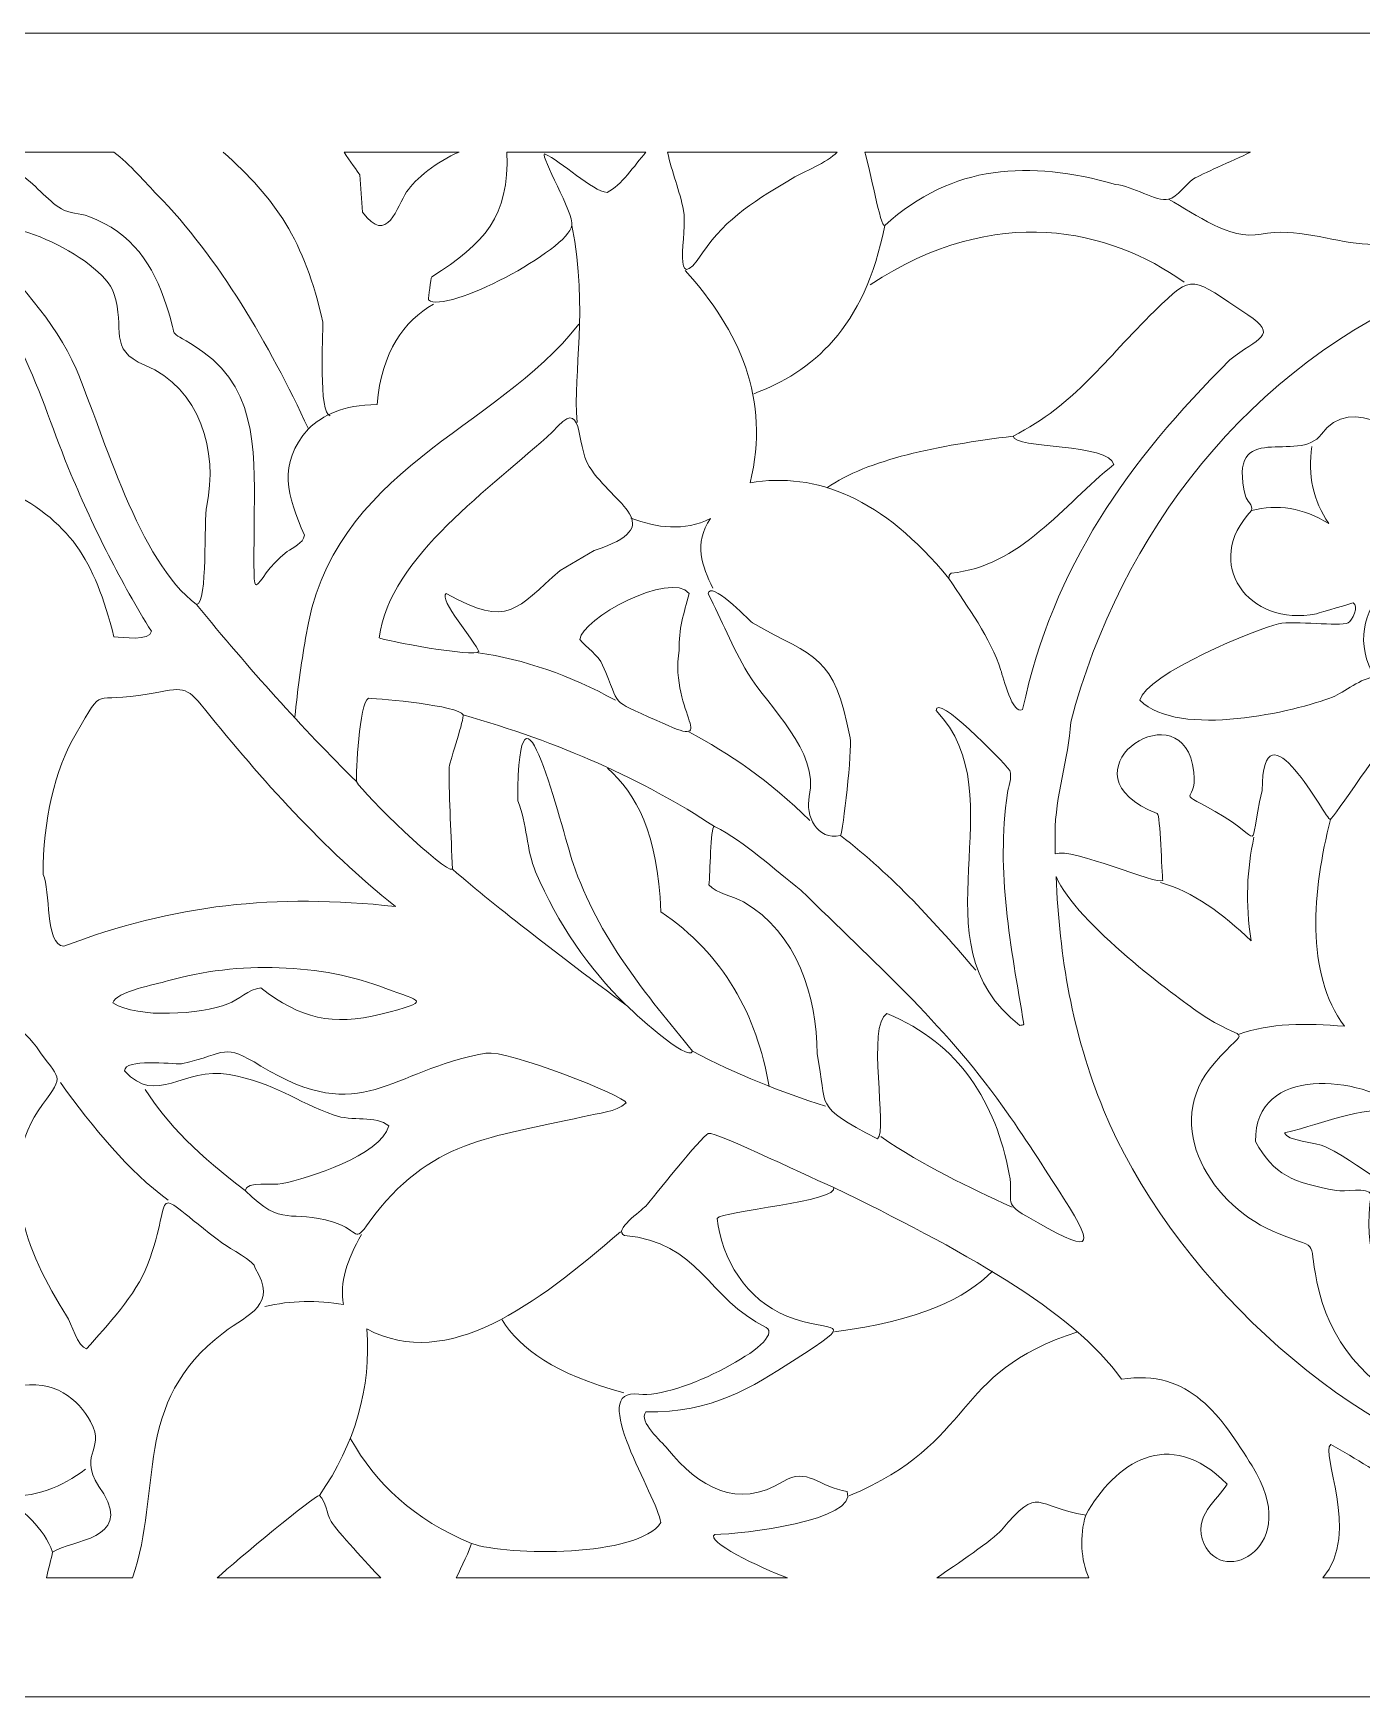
# Model space of a CAD drawing. Header units: centimetres. Extents: x 1.9 to 20.1, y -9.5 to -4.
# Drawn here: x 5.37 to 9.8, y -9.5 to -3.96 of the extents above; entities that cross this region are included whole.
import ezdxf

# ---------------------------------------------------------------- set-up
doc = ezdxf.new("R2010")
doc.units = ezdxf.units.CM
doc.header["$MEASUREMENT"] = 0
doc.layers.add('layer 1', color=7, linetype='Continuous')

msp = doc.modelspace()

# ---------------------------------------------------------------- linework, layer by layer
at = {"layer": 'layer 1', "color": 250, "lineweight": 9}
msp.add_open_spline([(20.06732, -3.95678), (20.06732, -3.95678), (20.06732, -9.5), (20.06732, -9.5), (20.06732, -9.5), (20.06732, -9.5), (1.85394, -9.5), (1.85394, -9.5), (1.85394, -9.5), (1.85394, -9.5), (1.85394, -3.95678), (1.85394, -3.95678), (1.85394, -3.95678), (1.85394, -3.95678), (20.06732, -3.95678), (20.06732, -3.95678)], degree=3, knots=[0, 0, 0, 0, 0.2, 0.2, 0.2, 0.2, 0.4, 0.4, 0.4, 0.4, 0.6, 0.6, 0.6, 0.6, 1, 1, 1, 1], dxfattribs=at)
at = {"layer": 'layer 1', "color": 7, "lineweight": 9}
for points, knots in [([(4.70273, -4.35274), (4.70273, -4.35274), (5.63884, -4.35274), (5.63884, -4.35274), (5.63884, -4.35274), (5.69207, -4.39275), (5.74655, -4.45753), (5.78238, -4.49407), (5.78238, -4.49407), (5.98875, -4.7044), (6.15595, -4.99333), (6.28656, -5.27446), (6.28656, -5.27446), (6.18265, -5.39556), (6.21682, -5.49752), (6.27355, -5.629), (6.27355, -5.629), (6.26991, -5.65749), (6.23496, -5.66968), (6.21585, -5.68424), (6.21585, -5.68424), (6.0925, -5.77847), (6.10527, -5.917), (6.10609, -5.58804), (6.10609, -5.58804), (6.1066, -5.38584), (6.12679, -5.15202), (5.93494, -5.0179), (5.93494, -5.0179), (5.80457, -4.92676), (5.85927, -5.00222), (5.814, -4.86469), (5.814, -4.86469), (5.76898, -4.72785), (5.70174, -4.62252), (5.55541, -4.56713), (5.55541, -4.56713), (5.52387, -4.5552), (5.49049, -4.55766), (5.46422, -4.54218), (5.46422, -4.54218), (5.41749, -4.5146), (5.3726, -4.45587), (5.32284, -4.42283), (5.32284, -4.42283), (5.17036, -4.3215), (5.02853, -4.39125), (4.94331, -4.50301), (4.94331, -4.50301), (4.8723, -4.59611), (4.89296, -4.59328), (4.83914, -4.50475), (4.83914, -4.50475), (4.80334, -4.44594), (4.76134, -4.39029), (4.70273, -4.35274)], [0, 0, 0, 0, 0.0666667, 0.0666667, 0.0666667, 0.0666667, 0.1333333, 0.1333333, 0.1333333, 0.1333333, 0.2, 0.2, 0.2, 0.2, 0.2666667, 0.2666667, 0.2666667, 0.2666667, 0.3333333, 0.3333333, 0.3333333, 0.3333333, 0.4, 0.4, 0.4, 0.4, 0.4666667, 0.4666667, 0.4666667, 0.4666667, 0.5333333, 0.5333333, 0.5333333, 0.5333333, 0.6, 0.6, 0.6, 0.6, 0.6666667, 0.6666667, 0.6666667, 0.6666667, 0.7333333, 0.7333333, 0.7333333, 0.7333333, 0.8, 0.8, 0.8, 0.8, 0.8666667, 0.8666667, 0.8666667, 0.8666667, 1, 1, 1, 1]), ([(6.00277, -4.35274), (6.17797, -4.50972), (6.273, -4.64447), (6.3349, -4.91992), (6.3349, -4.91992), (6.33575, -4.96376), (6.32035, -5.22582), (6.35911, -5.23171)], [0, 0, 0, 0, 0.3333333, 0.3333333, 0.3333333, 0.3333333, 1, 1, 1, 1]), ([(6.40553, -4.35274), (6.40553, -4.35274), (6.78861, -4.35274), (6.78861, -4.35274), (6.78861, -4.35274), (6.71561, -4.38299), (6.64227, -4.44285), (6.614, -4.4852), (6.614, -4.4852), (6.58295, -4.53174), (6.55024, -4.66658), (6.46702, -4.55286), (6.46702, -4.55286), (6.46702, -4.55286), (6.45772, -4.42817), (6.45772, -4.42817), (6.45772, -4.42817), (6.45221, -4.41928), (6.42276, -4.38111), (6.40553, -4.35274)], [0, 0, 0, 0, 0.1666667, 0.1666667, 0.1666667, 0.1666667, 0.3333333, 0.3333333, 0.3333333, 0.3333333, 0.5, 0.5, 0.5, 0.5, 0.6666667, 0.6666667, 0.6666667, 0.6666667, 1, 1, 1, 1]), ([(6.94809, -4.35274), (6.94809, -4.35274), (7.41118, -4.35274), (7.41118, -4.35274), (7.41118, -4.35274), (7.37255, -4.39751), (7.3293, -4.46408), (7.28191, -4.48694), (7.28191, -4.48694), (7.23243, -4.48327), (7.12863, -4.38241), (7.07354, -4.35867), (7.07354, -4.35867), (7.0594, -4.36768), (7.17123, -4.55619), (7.16472, -4.59741), (7.16472, -4.59741), (7.15192, -4.67809), (6.74564, -4.89535), (6.68658, -4.84507), (6.68658, -4.84507), (6.68716, -4.83816), (6.69396, -4.7747), (6.69772, -4.76845), (6.69772, -4.76845), (6.87522, -4.65518), (6.95573, -4.56958), (6.94809, -4.35274)], [0, 0, 0, 0, 0.125, 0.125, 0.125, 0.125, 0.25, 0.25, 0.25, 0.25, 0.375, 0.375, 0.375, 0.375, 0.5, 0.5, 0.5, 0.5, 0.625, 0.625, 0.625, 0.625, 0.75, 0.75, 0.75, 0.75, 1, 1, 1, 1]), ([(7.48326, -4.35274), (7.48326, -4.35274), (8.04819, -4.35274), (8.04819, -4.35274), (8.04819, -4.35274), (8.01724, -4.38662), (7.92846, -4.42241), (7.90702, -4.4353), (7.90702, -4.4353), (7.78279, -4.50994), (7.67895, -4.57021), (7.60007, -4.68826), (7.60007, -4.68826), (7.49236, -4.84946), (7.55043, -4.61555), (7.53679, -4.54752), (7.53679, -4.54752), (7.52348, -4.48127), (7.49712, -4.41916), (7.48326, -4.35274)], [0, 0, 0, 0, 0.1666667, 0.1666667, 0.1666667, 0.1666667, 0.3333333, 0.3333333, 0.3333333, 0.3333333, 0.5, 0.5, 0.5, 0.5, 0.6666667, 0.6666667, 0.6666667, 0.6666667, 1, 1, 1, 1]), ([(8.14, -4.35274), (8.14, -4.35274), (9.42552, -4.35274), (9.42552, -4.35274), (9.42552, -4.35274), (9.36266, -4.38365), (9.26158, -4.42528), (9.23542, -4.44239), (9.23542, -4.44239), (9.20956, -4.45932), (9.18261, -4.50271), (9.15165, -4.51009), (9.15165, -4.51009), (9.11219, -4.51956), (9.03248, -4.46521), (8.97495, -4.46024), (8.97495, -4.46024), (8.68774, -4.37986), (8.43348, -4.39159), (8.20654, -4.59741), (8.20654, -4.59741), (8.19348, -4.60667), (8.1569, -4.40409), (8.14, -4.35274)], [0, 0, 0, 0, 0.1428571, 0.1428571, 0.1428571, 0.1428571, 0.2857143, 0.2857143, 0.2857143, 0.2857143, 0.4285714, 0.4285714, 0.4285714, 0.4285714, 0.5714286, 0.5714286, 0.5714286, 0.5714286, 0.7142857, 0.7142857, 0.7142857, 0.7142857, 1, 1, 1, 1]), ([(9.15165, -4.51009), (9.24818, -4.56054), (9.35123, -4.64713), (9.46052, -4.62594), (9.46052, -4.62594), (9.69034, -4.58135), (9.92745, -4.80845), (10.06145, -4.47447), (10.06145, -4.47447), (10.14491, -4.52152), (10.30991, -4.57271), (10.47076, -4.47271)], [0, 0, 0, 0, 0.25, 0.25, 0.25, 0.25, 0.5, 0.5, 0.5, 0.5, 1, 1, 1, 1]), ([(5.19819, -4.63837), (5.22134, -4.52828), (5.59854, -4.70027), (5.63913, -4.82368), (5.63913, -4.82368), (5.67847, -4.94324), (5.61601, -5.01002), (5.74146, -5.06246), (5.74146, -5.06246), (5.92777, -5.1403), (5.98608, -5.351), (5.94795, -5.53101), (5.94795, -5.53101), (5.9371, -5.58228), (5.95237, -5.85456), (5.9145, -5.86065), (5.9145, -5.86065), (5.72135, -5.71686), (5.60746, -5.29995), (5.5126, -5.07493), (5.5126, -5.07493), (5.44494, -4.91432), (5.30511, -4.77887), (5.19819, -4.63837)], [0, 0, 0, 0, 0.1428571, 0.1428571, 0.1428571, 0.1428571, 0.2857143, 0.2857143, 0.2857143, 0.2857143, 0.4285714, 0.4285714, 0.4285714, 0.4285714, 0.5714286, 0.5714286, 0.5714286, 0.5714286, 0.7142857, 0.7142857, 0.7142857, 0.7142857, 1, 1, 1, 1]), ([(4.88003, -4.68113), (4.90142, -4.71559), (4.87435, -4.7871), (4.89863, -4.82192), (4.89863, -4.82192), (4.91352, -4.8432), (4.99999, -4.87524), (5.02703, -4.89139), (5.02703, -4.89139), (5.20375, -4.99713), (5.24558, -5.13767), (5.20933, -5.32435), (5.20933, -5.32435), (5.18309, -5.45968), (5.14659, -5.41104), (5.26331, -5.46869), (5.26331, -5.46869), (5.49675, -5.58382), (5.57167, -5.70851), (5.63913, -5.96753), (5.63913, -5.96753), (5.66774, -5.97045), (5.75881, -5.98296), (5.76378, -5.94972), (5.76378, -5.94972), (5.66254, -5.78673), (5.57418, -5.6114), (5.49583, -5.4259), (5.49583, -5.4259), (5.38729, -5.16875), (5.31403, -4.8432), (5.07726, -4.71321), (5.07726, -4.71321), (5.03408, -4.68952), (4.88653, -4.59461), (4.88003, -4.68113)], [0, 0, 0, 0, 0.1, 0.1, 0.1, 0.1, 0.2, 0.2, 0.2, 0.2, 0.3, 0.3, 0.3, 0.3, 0.4, 0.4, 0.4, 0.4, 0.5, 0.5, 0.5, 0.5, 0.6, 0.6, 0.6, 0.6, 0.7, 0.7, 0.7, 0.7, 0.8, 0.8, 0.8, 0.8, 1, 1, 1, 1]), ([(8.77496, -6.6911), (8.82873, -6.6697), (9.11562, -6.79679), (9.13305, -6.77999), (9.13305, -6.77999), (9.12872, -6.753), (9.12538, -6.56152), (9.11444, -6.55727), (9.11444, -6.55727), (8.7775, -6.4254), (9.18011, -6.14562), (9.23167, -6.39336), (9.23167, -6.39336), (9.26246, -6.54129), (9.15482, -6.46361), (9.30793, -6.55017), (9.30793, -6.55017), (9.4788, -6.64671), (9.41113, -6.69514), (9.46424, -6.48067), (9.46424, -6.48067), (9.46424, -6.16314), (9.67819, -6.58112), (9.69121, -6.57687), (9.69121, -6.57687), (9.69672, -6.57508), (9.88669, -6.30159), (9.89399, -6.29183), (9.89399, -6.29183), (10.081, -6.10645), (9.97016, -6.21428), (9.84005, -6.10293), (9.84005, -6.10293), (9.79475, -6.1029), (9.73719, -6.15379), (9.69864, -6.16884), (9.69864, -6.16884), (9.57557, -6.21711), (9.18732, -6.30843), (9.05679, -6.17957), (9.05679, -6.17957), (9.07173, -6.09406), (9.45639, -5.9372), (9.51817, -5.92477), (9.51817, -5.92477), (9.57432, -5.9135), (9.71845, -5.93428), (9.75074, -5.92123), (9.75074, -5.92123), (9.76513, -5.91543), (9.78658, -5.86336), (9.76747, -5.85527), (9.76747, -5.85527), (9.7653, -5.85435), (9.65888, -5.88798), (9.6447, -5.89093), (9.6447, -5.89093), (9.41822, -5.93799), (9.26208, -5.72049), (9.4289, -5.54707), (9.4289, -5.54707), (9.43424, -5.53059), (9.41188, -5.51286), (9.40842, -5.49897), (9.40842, -5.49897), (9.34364, -5.23679), (9.58713, -5.39686), (9.66142, -5.29227), (9.66142, -5.29227), (9.75729, -5.15736), (9.96766, -5.28576), (9.99261, -5.42414), (9.99261, -5.42414), (9.99261, -5.42414), (9.99261, -5.58984), (9.99261, -5.58984), (9.99261, -5.58984), (9.95682, -5.67422), (9.96837, -5.77338), (9.99633, -5.65574), (9.99633, -5.65574), (10.04279, -5.46026), (10.06357, -5.28593), (10.24383, -5.14973), (10.24383, -5.14973), (10.26448, -5.13412), (10.36101, -5.08106), (10.36101, -5.06067), (10.36101, -5.06067), (10.2447, -4.95211), (10.05898, -5.00881), (10.24003, -4.87356), (10.24003, -4.87356), (10.39221, -4.75993), (10.43809, -4.75601), (10.62332, -4.75601), (10.62332, -4.75601), (10.67021, -4.76465), (10.71825, -4.79426), (10.76473, -4.80052), (10.76473, -4.80052), (10.77315, -4.79339), (10.87661, -4.60847), (10.87632, -4.60809), (10.87632, -4.60809), (10.70791, -4.57438), (10.15326, -4.73824), (10.05031, -4.80232), (10.05031, -4.80232), (9.41755, -5.06613), (8.99206, -5.62295), (8.82611, -6.25261), (8.82611, -6.25261), (8.82031, -6.37417), (8.77405, -6.49849), (8.774, -6.62318), (8.774, -6.62318), (8.77412, -6.646), (8.77446, -6.66861), (8.77496, -6.6911)], [0, 0, 0, 0, 0.0322581, 0.0322581, 0.0322581, 0.0322581, 0.0645161, 0.0645161, 0.0645161, 0.0645161, 0.0967742, 0.0967742, 0.0967742, 0.0967742, 0.1290323, 0.1290323, 0.1290323, 0.1290323, 0.1612903, 0.1612903, 0.1612903, 0.1612903, 0.1935484, 0.1935484, 0.1935484, 0.1935484, 0.2258065, 0.2258065, 0.2258065, 0.2258065, 0.2580645, 0.2580645, 0.2580645, 0.2580645, 0.2903226, 0.2903226, 0.2903226, 0.2903226, 0.3225806, 0.3225806, 0.3225806, 0.3225806, 0.3548387, 0.3548387, 0.3548387, 0.3548387, 0.3870968, 0.3870968, 0.3870968, 0.3870968, 0.4193548, 0.4193548, 0.4193548, 0.4193548, 0.4516129, 0.4516129, 0.4516129, 0.4516129, 0.483871, 0.483871, 0.483871, 0.483871, 0.516129, 0.516129, 0.516129, 0.516129, 0.5483871, 0.5483871, 0.5483871, 0.5483871, 0.5806452, 0.5806452, 0.5806452, 0.5806452, 0.6129032, 0.6129032, 0.6129032, 0.6129032, 0.6451613, 0.6451613, 0.6451613, 0.6451613, 0.6774194, 0.6774194, 0.6774194, 0.6774194, 0.7096774, 0.7096774, 0.7096774, 0.7096774, 0.7419355, 0.7419355, 0.7419355, 0.7419355, 0.7741935, 0.7741935, 0.7741935, 0.7741935, 0.8064516, 0.8064516, 0.8064516, 0.8064516, 0.8387097, 0.8387097, 0.8387097, 0.8387097, 0.8709677, 0.8709677, 0.8709677, 0.8709677, 0.9032258, 0.9032258, 0.9032258, 0.9032258, 0.9354839, 0.9354839, 0.9354839, 0.9354839, 1, 1, 1, 1]), ([(8.42055, -5.77335), (8.19974, -5.50515), (7.97897, -5.41788), (7.75817, -5.45442), (7.75817, -5.45442), (7.82626, -5.17638), (7.72376, -4.94874), (7.54183, -4.74688)], [0, 0, 0, 0, 0.3333333, 0.3333333, 0.3333333, 0.3333333, 1, 1, 1, 1]), ([(8.42055, -5.77335), (8.48395, -5.87092), (8.55779, -5.96979), (8.59355, -6.07978), (8.59355, -6.07978), (8.60025, -6.10056), (8.63354, -6.23309), (8.66608, -6.20986), (8.66608, -6.20986), (8.76938, -5.73079), (9.01516, -5.38717), (9.35632, -5.04465), (9.35632, -5.04465), (9.44964, -4.97202), (9.52135, -4.96421), (9.41588, -4.89497), (9.41588, -4.89497), (9.22537, -4.76986), (9.23934, -4.75168), (9.10519, -4.8825), (9.10519, -4.8825), (8.93991, -5.04364), (8.84404, -5.19187), (8.63446, -5.29941), (8.63446, -5.29941), (8.63659, -5.34225), (8.95702, -5.32306), (8.9694, -5.39386), (8.9694, -5.39386), (8.80449, -5.52755), (8.65398, -5.73576), (8.42797, -5.75553), (8.42797, -5.75553), (8.4213, -5.7635), (8.42055, -5.76313), (8.42055, -5.77335)], [0, 0, 0, 0, 0.1, 0.1, 0.1, 0.1, 0.2, 0.2, 0.2, 0.2, 0.3, 0.3, 0.3, 0.3, 0.4, 0.4, 0.4, 0.4, 0.5, 0.5, 0.5, 0.5, 0.6, 0.6, 0.6, 0.6, 0.7, 0.7, 0.7, 0.7, 0.8, 0.8, 0.8, 0.8, 1, 1, 1, 1]), ([(6.7033, -4.85935), (6.60477, -4.9177), (6.53189, -5.01411), (6.51537, -5.19428), (6.51537, -5.19428), (6.40041, -5.19416), (6.33541, -5.23082), (6.28656, -5.27446)], [0, 0, 0, 0, 0.3333333, 0.3333333, 0.3333333, 0.3333333, 1, 1, 1, 1]), ([(6.52284, -5.97112), (6.53452, -5.98091), (6.84368, -6.03699), (6.85402, -6.01742), (6.85402, -6.01742), (6.84552, -5.98384), (6.71661, -5.84217), (6.7461, -5.82323), (6.7461, -5.82323), (6.95723, -5.94154), (6.97821, -5.87341), (7.12563, -5.7466), (7.12563, -5.7466), (7.12563, -5.7466), (7.23914, -5.68069), (7.23914, -5.68069), (7.23914, -5.68069), (7.49161, -5.59717), (7.3048, -5.52955), (7.22237, -5.40094), (7.22237, -5.40094), (7.17482, -5.32677), (7.20815, -5.15632), (7.09956, -5.28513), (7.09956, -5.28513), (6.90133, -5.46952), (6.55609, -5.7015), (6.52284, -5.97112)], [0, 0, 0, 0, 0.125, 0.125, 0.125, 0.125, 0.25, 0.25, 0.25, 0.25, 0.375, 0.375, 0.375, 0.375, 0.5, 0.5, 0.5, 0.5, 0.625, 0.625, 0.625, 0.625, 0.75, 0.75, 0.75, 0.75, 1, 1, 1, 1]), ([(9.4289, -5.54707), (9.5145, -5.52451), (9.6001, -5.53889), (9.68571, -5.59013), (9.68571, -5.59013), (9.63407, -5.51504), (9.61549, -5.42943), (9.6298, -5.33327)], [0, 0, 0, 0, 0.3333333, 0.3333333, 0.3333333, 0.3333333, 1, 1, 1, 1]), ([(7.63352, -5.80542), (7.59807, -5.73238), (7.56979, -5.658), (7.62569, -5.57406), (7.62569, -5.57406), (7.53846, -5.61698), (7.44839, -5.6056), (7.36104, -5.5721)], [0, 0, 0, 0, 0.3333333, 0.3333333, 0.3333333, 0.3333333, 1, 1, 1, 1]), ([(7.19075, -5.97646), (7.21358, -6.0042), (7.2522, -6.0286), (7.26701, -6.06197), (7.26701, -6.06197), (7.33196, -6.20806), (7.28252, -6.17164), (7.44747, -6.24727), (7.44747, -6.24727), (7.67133, -6.34986), (7.48736, -6.22454), (7.5219, -6.01208), (7.5219, -6.01208), (7.51964, -5.94208), (7.53716, -5.89122), (7.5554, -5.82323), (7.5554, -5.82323), (7.4906, -5.74719), (7.19543, -5.90963), (7.19075, -5.97646)], [0, 0, 0, 0, 0.1666667, 0.1666667, 0.1666667, 0.1666667, 0.3333333, 0.3333333, 0.3333333, 0.3333333, 0.5, 0.5, 0.5, 0.5, 0.6666667, 0.6666667, 0.6666667, 0.6666667, 1, 1, 1, 1]), ([(7.61868, -5.82498), (7.66469, -5.91204), (7.69694, -5.99924), (7.75075, -6.08872), (7.75075, -6.08872), (7.82075, -6.2051), (7.98878, -6.34723), (7.95541, -6.50029), (7.95541, -6.50029), (7.94168, -6.56315), (7.98027, -6.64796), (8.05957, -6.63031), (8.05957, -6.63031), (8.06699, -6.61609), (8.0992, -6.3451), (8.09124, -6.30426), (8.09124, -6.30426), (8.03633, -6.02322), (7.9799, -6.04308), (7.76561, -5.92123), (7.76561, -5.92123), (7.74808, -5.90663), (7.62431, -5.77727), (7.61868, -5.82498)], [0, 0, 0, 0, 0.1428571, 0.1428571, 0.1428571, 0.1428571, 0.2857143, 0.2857143, 0.2857143, 0.2857143, 0.4285714, 0.4285714, 0.4285714, 0.4285714, 0.5714286, 0.5714286, 0.5714286, 0.5714286, 0.7142857, 0.7142857, 0.7142857, 0.7142857, 1, 1, 1, 1]), ([(6.98426, -6.5145), (7.0153, -6.58822), (7.01318, -6.68004), (7.04375, -6.75149), (7.04375, -6.75149), (7.11829, -6.92529), (7.2188, -7.07134), (7.34519, -7.19515), (7.34519, -7.19515), (7.3552, -7.20499), (7.55511, -7.39255), (7.56654, -7.34836), (7.56654, -7.34836), (7.41507, -7.16548), (7.25116, -6.96762), (7.1684, -6.72297), (7.1684, -6.72297), (7.13001, -6.60941), (6.98506, -5.9911), (6.98426, -6.5145)], [0, 0, 0, 0, 0.1666667, 0.1666667, 0.1666667, 0.1666667, 0.3333333, 0.3333333, 0.3333333, 0.3333333, 0.5, 0.5, 0.5, 0.5, 0.6666667, 0.6666667, 0.6666667, 0.6666667, 1, 1, 1, 1]), ([(5.40285, -6.76038), (5.42909, -6.81119), (5.40798, -6.99583), (5.47168, -6.99912), (5.47168, -6.99912), (5.83975, -6.85905), (6.17635, -6.82325), (6.57636, -6.86664), (6.57636, -6.86664), (6.33345, -6.67136), (6.13259, -6.44617), (5.94053, -6.20806), (5.94053, -6.20806), (5.87687, -6.12914), (5.87057, -6.1374), (5.75631, -6.15816), (5.75631, -6.15816), (5.55703, -6.19447), (5.61197, -6.1217), (5.5126, -6.29004), (5.5126, -6.29004), (5.44197, -6.40968), (5.4028, -6.58284), (5.40285, -6.76038)], [0, 0, 0, 0, 0.1428571, 0.1428571, 0.1428571, 0.1428571, 0.2857143, 0.2857143, 0.2857143, 0.2857143, 0.4285714, 0.4285714, 0.4285714, 0.4285714, 0.5714286, 0.5714286, 0.5714286, 0.5714286, 0.7142857, 0.7142857, 0.7142857, 0.7142857, 1, 1, 1, 1]), ([(6.44654, -6.4504), (6.47182, -6.49273), (6.74235, -6.75646), (6.76658, -6.74257), (6.76658, -6.74257), (6.76238, -6.62772), (6.7554, -6.51752), (6.7554, -6.40229), (6.7554, -6.40229), (6.761, -6.37547), (6.80604, -6.24102), (6.80188, -6.22767), (6.80188, -6.22767), (6.7862, -6.19718), (6.53269, -6.17498), (6.48751, -6.17244), (6.48751, -6.17244), (6.45443, -6.18841), (6.44654, -6.42394), (6.44654, -6.4504)], [0, 0, 0, 0, 0.1666667, 0.1666667, 0.1666667, 0.1666667, 0.3333333, 0.3333333, 0.3333333, 0.3333333, 0.5, 0.5, 0.5, 0.5, 0.6666667, 0.6666667, 0.6666667, 0.6666667, 1, 1, 1, 1]), ([(8.37774, -6.2134), (8.65307, -6.50003), (8.29757, -6.9897), (8.65678, -7.26281), (8.65678, -7.26281), (8.66033, -7.26235), (8.66984, -7.26276), (8.66984, -7.25927), (8.66984, -7.25927), (8.62729, -6.996), (8.57601, -6.75717), (8.61585, -6.48781), (8.61585, -6.48781), (8.61853, -6.47), (8.63146, -6.43868), (8.62328, -6.41297), (8.62328, -6.41297), (8.5937, -6.37693), (8.37774, -6.15359), (8.37774, -6.2134)], [0, 0, 0, 0, 0.1666667, 0.1666667, 0.1666667, 0.1666667, 0.3333333, 0.3333333, 0.3333333, 0.3333333, 0.5, 0.5, 0.5, 0.5, 0.6666667, 0.6666667, 0.6666667, 0.6666667, 1, 1, 1, 1]), ([(7.82158, -7.46625), (7.7805, -7.22677), (7.67066, -7.02666), (7.46069, -6.8842), (7.46069, -6.8842), (7.45182, -6.61879), (7.37685, -6.49252), (7.28344, -6.40517)], [0, 0, 0, 0, 0.3333333, 0.3333333, 0.3333333, 0.3333333, 1, 1, 1, 1]), ([(9.69121, -6.57687), (9.63206, -6.81274), (9.60669, -7.08873), (9.73814, -7.2659), (9.73814, -7.2659), (9.61225, -7.25502), (9.48772, -7.25409), (9.3876, -7.2926)], [0, 0, 0, 0, 0.3333333, 0.3333333, 0.3333333, 0.3333333, 1, 1, 1, 1]), ([(7.62052, -6.79426), (7.647, -6.82412), (7.69985, -6.83063), (7.73585, -6.85125), (7.73585, -6.85125), (7.91494, -6.9537), (7.98144, -7.1687), (7.98144, -7.35726), (7.98144, -7.35726), (8.01939, -7.54081), (7.96159, -7.52579), (8.18234, -7.64055), (8.18234, -7.64055), (8.21747, -7.61811), (8.14534, -7.25839), (8.21401, -7.22364), (8.21401, -7.22364), (8.4583, -7.32381), (8.57611, -7.52182), (8.62144, -7.75815), (8.62144, -7.75815), (8.6388, -7.84854), (8.59633, -7.85125), (8.67909, -7.89889), (8.67909, -7.89889), (8.89464, -8.02279), (8.91672, -8.01867), (8.80191, -7.83832), (8.80191, -7.83832), (8.7363, -7.7352), (8.67008, -7.63096), (8.59913, -7.53187), (8.59913, -7.53187), (8.39385, -7.24529), (8.17441, -7.05716), (7.9275, -6.81208), (7.9275, -6.81208), (7.83464, -6.74186), (7.74641, -6.65351), (7.63912, -6.60003), (7.63912, -6.60003), (7.62422, -6.60262), (7.62635, -6.75897), (7.62052, -6.79426)], [0, 0, 0, 0, 0.0833333, 0.0833333, 0.0833333, 0.0833333, 0.1666667, 0.1666667, 0.1666667, 0.1666667, 0.25, 0.25, 0.25, 0.25, 0.3333333, 0.3333333, 0.3333333, 0.3333333, 0.4166667, 0.4166667, 0.4166667, 0.4166667, 0.5, 0.5, 0.5, 0.5, 0.5833333, 0.5833333, 0.5833333, 0.5833333, 0.6666667, 0.6666667, 0.6666667, 0.6666667, 0.75, 0.75, 0.75, 0.75, 0.8333333, 0.8333333, 0.8333333, 0.8333333, 1, 1, 1, 1]), ([(9.12563, -6.78712), (9.23238, -6.81682), (9.3317, -6.88937), (9.42756, -6.98139), (9.42756, -6.98139), (9.40612, -6.85446), (9.41446, -6.74182), (9.43633, -6.63565)], [0, 0, 0, 0, 0.3333333, 0.3333333, 0.3333333, 0.3333333, 1, 1, 1, 1]), ([(8.77743, -6.76705), (8.77743, -6.76705), (8.77743, -6.76705), (8.77743, -6.76705), (8.77743, -6.76705), (8.7889, -7.03571), (8.83058, -7.286), (8.93586, -7.54436), (8.93586, -7.54436), (9.14998, -8.06956), (9.71428, -8.61441), (10.26982, -8.75766), (10.26982, -8.75766), (10.37969, -8.78603), (10.89063, -8.91498), (10.92283, -8.8539), (10.92283, -8.8539), (10.92012, -8.82967), (10.89847, -8.81582), (10.8875, -8.79862), (10.8875, -8.79862), (10.80869, -8.61011), (10.91775, -8.64374), (10.74796, -8.70243), (10.74796, -8.70243), (10.70641, -8.71683), (10.39508, -8.71836), (10.46329, -8.63118), (10.46329, -8.63118), (10.55644, -8.61295), (10.89869, -8.33937), (10.58982, -8.50824), (10.58982, -8.50824), (10.21933, -8.71072), (9.75157, -8.54219), (9.654, -8.15011), (9.654, -8.15011), (9.60757, -7.96355), (9.67173, -8.01733), (9.52005, -7.95768), (9.52005, -7.95768), (9.29624, -7.86966), (9.12304, -7.5967), (9.30426, -7.38934), (9.30426, -7.38934), (9.42686, -7.24905), (9.4163, -7.33352), (9.25028, -7.2183), (9.25028, -7.2183), (9.18519, -7.17312), (8.84429, -6.92279), (8.77743, -6.76705)], [0, 0, 0, 0, 0.0714286, 0.0714286, 0.0714286, 0.0714286, 0.1428571, 0.1428571, 0.1428571, 0.1428571, 0.2142857, 0.2142857, 0.2142857, 0.2142857, 0.2857143, 0.2857143, 0.2857143, 0.2857143, 0.3571429, 0.3571429, 0.3571429, 0.3571429, 0.4285714, 0.4285714, 0.4285714, 0.4285714, 0.5, 0.5, 0.5, 0.5, 0.5714286, 0.5714286, 0.5714286, 0.5714286, 0.6428571, 0.6428571, 0.6428571, 0.6428571, 0.7142857, 0.7142857, 0.7142857, 0.7142857, 0.7857143, 0.7857143, 0.7857143, 0.7857143, 0.8571429, 0.8571429, 0.8571429, 0.8571429, 1, 1, 1, 1]), ([(5.63541, -7.18802), (5.71964, -7.24124), (5.92751, -7.22589), (6.01866, -7.19157), (6.01866, -7.19157), (6.05383, -7.17829), (6.08795, -7.1415), (6.12842, -7.13808), (6.12842, -7.13808), (6.25952, -7.23978), (6.36694, -7.26628), (6.52842, -7.22543), (6.52842, -7.22543), (6.70722, -7.18021), (6.65879, -7.18451), (6.5452, -7.13987), (6.5452, -7.13987), (6.33328, -7.05665), (6.05133, -7.04672), (5.81771, -7.11493), (5.81771, -7.11493), (5.78142, -7.12552), (5.64322, -7.15072), (5.63541, -7.18802)], [0, 0, 0, 0, 0.1428571, 0.1428571, 0.1428571, 0.1428571, 0.2857143, 0.2857143, 0.2857143, 0.2857143, 0.4285714, 0.4285714, 0.4285714, 0.4285714, 0.5714286, 0.5714286, 0.5714286, 0.5714286, 0.7142857, 0.7142857, 0.7142857, 0.7142857, 1, 1, 1, 1]), ([(5.70033, -9.10407), (5.70033, -9.10407), (5.41483, -9.10407), (5.41483, -9.10407), (5.41483, -9.10407), (5.41816, -9.07708), (5.43192, -9.03879), (5.43447, -9.0178), (5.43447, -9.0178), (5.50196, -8.97537), (5.69299, -8.97838), (5.60564, -8.82361), (5.60564, -8.82361), (5.50438, -8.68846), (5.61693, -8.68629), (5.56099, -8.58307), (5.56099, -8.58307), (5.52112, -8.50954), (5.44076, -8.4397), (5.31174, -8.46548), (5.31174, -8.46548), (5.07968, -8.51174), (5.11855, -8.73484), (4.8298, -8.60443), (4.8298, -8.60443), (4.7986, -8.59034), (4.79067, -8.46381), (4.7684, -8.42981), (4.7684, -8.42981), (4.7684, -8.39912), (4.85215, -8.39432), (4.87635, -8.3871), (4.87635, -8.3871), (5.27482, -8.26766), (5.20416, -7.94181), (5.03078, -7.68685), (5.03078, -7.68685), (5.0345, -7.65744), (5.07925, -7.63992), (5.09962, -7.62449), (5.09962, -7.62449), (5.18621, -7.55879), (5.22201, -7.40693), (5.2019, -7.31091), (5.2019, -7.31091), (5.17104, -7.16336), (5.33326, -7.2636), (5.38053, -7.33411), (5.38053, -7.33411), (5.45775, -7.44928), (5.47789, -7.42116), (5.40097, -7.52653), (5.40097, -7.52653), (5.23862, -7.7488), (5.34583, -8.02045), (5.48099, -8.23029), (5.48099, -8.23029), (5.49776, -8.25628), (5.51782, -8.33495), (5.54797, -8.34075), (5.54797, -8.34075), (5.61564, -8.26241), (5.71242, -8.16226), (5.75076, -8.061), (5.75076, -8.061), (5.8465, -7.80824), (5.73837, -7.79127), (6.00193, -7.98975), (6.00193, -7.98975), (6.02212, -8.00497), (6.10981, -8.04937), (6.10981, -8.07172), (6.10981, -8.07172), (6.18481, -8.19541), (6.08946, -8.22228), (6.00377, -8.28732), (6.00377, -8.28732), (5.69591, -8.52088), (5.8032, -8.81031), (5.70033, -9.10407)], [0, 0, 0, 0, 0.047619, 0.047619, 0.047619, 0.047619, 0.0952381, 0.0952381, 0.0952381, 0.0952381, 0.1428571, 0.1428571, 0.1428571, 0.1428571, 0.1904762, 0.1904762, 0.1904762, 0.1904762, 0.2380952, 0.2380952, 0.2380952, 0.2380952, 0.2857143, 0.2857143, 0.2857143, 0.2857143, 0.3333333, 0.3333333, 0.3333333, 0.3333333, 0.3809524, 0.3809524, 0.3809524, 0.3809524, 0.4285714, 0.4285714, 0.4285714, 0.4285714, 0.4761905, 0.4761905, 0.4761905, 0.4761905, 0.5238095, 0.5238095, 0.5238095, 0.5238095, 0.5714286, 0.5714286, 0.5714286, 0.5714286, 0.6190476, 0.6190476, 0.6190476, 0.6190476, 0.6666667, 0.6666667, 0.6666667, 0.6666667, 0.7142857, 0.7142857, 0.7142857, 0.7142857, 0.7619048, 0.7619048, 0.7619048, 0.7619048, 0.8095238, 0.8095238, 0.8095238, 0.8095238, 0.8571429, 0.8571429, 0.8571429, 0.8571429, 0.9047619, 0.9047619, 0.9047619, 0.9047619, 1, 1, 1, 1]), ([(5.67446, -7.41428), (5.78088, -7.53405), (5.87019, -7.39864), (6.02237, -7.42675), (6.02237, -7.42675), (6.17531, -7.45499), (6.24464, -7.51598), (6.37212, -7.56217), (6.37212, -7.56217), (6.43068, -7.58336), (6.5122, -7.56191), (6.55451, -7.59779), (6.55451, -7.59779), (6.52731, -7.69674), (6.28486, -7.77321), (6.19913, -7.79022), (6.19913, -7.79022), (6.16838, -7.79632), (6.08127, -7.78046), (6.07635, -7.81338), (6.07635, -7.81338), (6.20404, -7.94028), (6.22269, -7.87353), (6.37028, -7.91851), (6.37028, -7.91851), (6.46131, -7.9462), (6.43453, -7.99422), (6.48934, -7.91851), (6.48934, -7.91851), (6.689, -7.64259), (6.89841, -7.63662), (7.20006, -7.56751), (7.20006, -7.56751), (7.25775, -7.55428), (7.30801, -7.55236), (7.34519, -7.52115), (7.34519, -7.52115), (7.34452, -7.49921), (6.94867, -7.34316), (6.87822, -7.35546), (6.87822, -7.35546), (6.554, -7.41203), (6.46961, -7.60605), (6.12842, -7.39821), (6.12842, -7.39821), (5.99905, -7.31946), (6.02191, -7.35513), (5.86427, -7.39108), (5.86427, -7.39108), (5.82907, -7.3918), (5.67446, -7.37248), (5.67446, -7.41428)], [0, 0, 0, 0, 0.0714286, 0.0714286, 0.0714286, 0.0714286, 0.1428571, 0.1428571, 0.1428571, 0.1428571, 0.2142857, 0.2142857, 0.2142857, 0.2142857, 0.2857143, 0.2857143, 0.2857143, 0.2857143, 0.3571429, 0.3571429, 0.3571429, 0.3571429, 0.4285714, 0.4285714, 0.4285714, 0.4285714, 0.5, 0.5, 0.5, 0.5, 0.5714286, 0.5714286, 0.5714286, 0.5714286, 0.6428571, 0.6428571, 0.6428571, 0.6428571, 0.7142857, 0.7142857, 0.7142857, 0.7142857, 0.7857143, 0.7857143, 0.7857143, 0.7857143, 0.8571429, 0.8571429, 0.8571429, 0.8571429, 1, 1, 1, 1]), ([(9.44191, -7.64947), (9.50249, -7.76107), (9.56589, -7.78697), (9.7117, -7.81338), (9.7117, -7.81338), (9.73502, -7.81759), (9.81862, -7.80145), (9.82703, -7.82585), (9.82703, -7.82585), (9.76772, -8.17381), (10.06032, -8.54508), (10.42983, -8.4049), (10.42983, -8.4049), (10.64175, -8.32448), (10.77041, -8.11841), (10.85401, -7.91491), (10.85401, -7.91491), (10.99229, -7.57827), (10.98904, -7.71872), (10.66795, -7.77596), (10.66795, -7.77596), (10.65485, -7.7783), (10.54701, -7.77112), (10.54701, -7.78664), (10.54701, -7.78664), (10.63032, -7.86507), (10.69916, -8.03573), (10.66424, -8.15545), (10.66424, -8.15545), (10.56917, -8.08578), (10.45428, -8.04728), (10.3852, -8.01649), (10.3852, -8.01649), (10.33235, -7.98291), (10.29647, -7.94045), (10.2512, -7.90069), (10.2512, -7.90069), (10.2004, -7.9016), (10.12197, -8.05008), (10.17307, -8.09847), (10.17307, -8.09847), (10.5272, -8.07298), (10.26706, -8.56782), (10.04284, -8.30154), (10.04284, -8.30154), (9.9496, -8.19082), (9.935, -8.10222), (10.00933, -7.95768), (10.00933, -7.95768), (10.02335, -7.93043), (10.09849, -7.83356), (10.08376, -7.81338), (10.08376, -7.81338), (9.88381, -7.85059), (9.83542, -7.74546), (9.67444, -7.66728), (9.67444, -7.66728), (9.6442, -7.65256), (9.5432, -7.64751), (9.53866, -7.62094), (9.53866, -7.62094), (9.68788, -7.58469), (9.76129, -7.5396), (9.93491, -7.54255), (9.93491, -7.54255), (9.79091, -7.43059), (9.43928, -7.39205), (9.44191, -7.64947)], [0, 0, 0, 0, 0.0555556, 0.0555556, 0.0555556, 0.0555556, 0.1111111, 0.1111111, 0.1111111, 0.1111111, 0.1666667, 0.1666667, 0.1666667, 0.1666667, 0.2222222, 0.2222222, 0.2222222, 0.2222222, 0.2777778, 0.2777778, 0.2777778, 0.2777778, 0.3333333, 0.3333333, 0.3333333, 0.3333333, 0.3888889, 0.3888889, 0.3888889, 0.3888889, 0.4444444, 0.4444444, 0.4444444, 0.4444444, 0.5, 0.5, 0.5, 0.5, 0.5555556, 0.5555556, 0.5555556, 0.5555556, 0.6111111, 0.6111111, 0.6111111, 0.6111111, 0.6666667, 0.6666667, 0.6666667, 0.6666667, 0.7222222, 0.7222222, 0.7222222, 0.7222222, 0.7777778, 0.7777778, 0.7777778, 0.7777778, 0.8333333, 0.8333333, 0.8333333, 0.8333333, 0.8888889, 0.8888889, 0.8888889, 0.8888889, 1, 1, 1, 1]), ([(7.88258, -9.10407), (7.88258, -9.10407), (6.77936, -9.10407), (6.77936, -9.10407), (6.77936, -9.10407), (6.79645, -9.06873), (6.82499, -9.00779), (6.82982, -8.98931), (6.82982, -8.98931), (6.95123, -9.03174), (7.38607, -9.03507), (7.46049, -8.91982), (7.46049, -8.91982), (7.45156, -8.83513), (7.20894, -8.46723), (7.38799, -8.49218), (7.38799, -8.49218), (7.5143, -8.50983), (7.88232, -8.31739), (7.81215, -8.2695), (7.81215, -8.2695), (7.61584, -8.17543), (7.58923, -7.98283), (7.33959, -7.96305), (7.33959, -7.96305), (7.30022, -7.94536), (7.395, -7.8823), (7.41031, -7.86502), (7.41031, -7.86502), (7.43263, -7.83979), (7.59544, -7.63451), (7.61868, -7.62274), (7.61868, -7.62274), (7.64384, -7.61523), (7.99041, -7.78613), (8.03725, -7.8027), (8.03725, -7.8027), (8.05699, -7.84975), (7.66065, -7.88167), (7.64842, -7.90603), (7.64842, -7.90603), (7.66293, -8.04065), (7.74641, -8.17736), (7.88099, -8.23207), (7.88099, -8.23207), (8.02833, -8.29194), (8.13274, -8.23146), (7.89959, -8.38172), (7.89959, -8.38172), (7.7691, -8.46581), (7.63152, -8.55538), (7.41031, -8.551), (7.41031, -8.551), (7.38673, -8.58488), (7.46091, -8.64683), (7.48285, -8.67394), (7.48285, -8.67394), (7.58643, -8.80193), (7.717, -8.87739), (7.86797, -8.7826), (7.86797, -8.7826), (7.9469, -8.73305), (7.98924, -8.80205), (8.08189, -8.81648), (8.08189, -8.81648), (8.11932, -8.91146), (7.72964, -8.95898), (7.64096, -8.95898), (7.64096, -8.95898), (7.60358, -8.98042), (7.79217, -9.0702), (7.88258, -9.10407)], [0, 0, 0, 0, 0.0526316, 0.0526316, 0.0526316, 0.0526316, 0.1052632, 0.1052632, 0.1052632, 0.1052632, 0.1578947, 0.1578947, 0.1578947, 0.1578947, 0.2105263, 0.2105263, 0.2105263, 0.2105263, 0.2631579, 0.2631579, 0.2631579, 0.2631579, 0.3157895, 0.3157895, 0.3157895, 0.3157895, 0.3684211, 0.3684211, 0.3684211, 0.3684211, 0.4210526, 0.4210526, 0.4210526, 0.4210526, 0.4736842, 0.4736842, 0.4736842, 0.4736842, 0.5263158, 0.5263158, 0.5263158, 0.5263158, 0.5789474, 0.5789474, 0.5789474, 0.5789474, 0.6315789, 0.6315789, 0.6315789, 0.6315789, 0.6842105, 0.6842105, 0.6842105, 0.6842105, 0.7368421, 0.7368421, 0.7368421, 0.7368421, 0.7894737, 0.7894737, 0.7894737, 0.7894737, 0.8421053, 0.8421053, 0.8421053, 0.8421053, 0.8947368, 0.8947368, 0.8947368, 0.8947368, 1, 1, 1, 1]), ([(6.14143, -8.2), (6.22886, -8.17864), (6.3163, -8.17915), (6.4037, -8.19275), (6.4037, -8.19275), (6.38948, -8.1215), (6.41693, -8.04232), (6.46335, -7.95947)], [0, 0, 0, 0, 0.3333333, 0.3333333, 0.3333333, 0.3333333, 1, 1, 1, 1]), ([(6.32377, -8.82895), (6.44312, -8.65575), (6.49582, -8.47099), (6.48188, -8.27459), (6.48188, -8.27459), (6.75441, -8.41638), (7.0417, -8.19495), (7.32662, -7.95058)], [0, 0, 0, 0, 0.3333333, 0.3333333, 0.3333333, 0.3333333, 1, 1, 1, 1]), ([(8.87633, -8.89486), (8.97328, -8.72215), (9.15216, -8.59443), (9.34705, -8.79154), (9.34705, -8.79154), (9.31673, -8.84539), (9.22975, -8.89716), (9.27072, -8.99107), (9.27072, -8.99107), (9.3332, -9.13411), (9.60099, -9.00279), (9.43074, -8.73097), (9.43074, -8.73097), (9.32832, -8.56739), (9.22307, -8.4049), (8.99539, -8.44228)], [0, 0, 0, 0, 0.2, 0.2, 0.2, 0.2, 0.4, 0.4, 0.4, 0.4, 0.6, 0.6, 0.6, 0.6, 1, 1, 1, 1]), ([(12.25482, -9.10407), (12.25482, -9.10407), (9.66643, -9.10407), (9.66643, -9.10407), (9.66643, -9.10407), (9.79433, -8.95326), (9.65299, -8.68278), (9.69309, -8.65967), (9.69309, -8.65967), (9.77547, -8.70326), (9.85783, -8.7648), (9.9461, -8.80222), (9.9461, -8.80222), (10.28671, -8.94664), (10.53967, -9.01359), (10.96064, -9.0135), (10.96064, -9.0135), (11.38162, -9.01359), (11.63455, -8.94664), (11.97516, -8.80222), (11.97516, -8.80222), (12.06343, -8.7648), (12.14582, -8.70326), (12.22821, -8.65967), (12.22821, -8.65967), (12.26827, -8.68278), (12.12697, -8.95326), (12.25482, -9.10407)], [0, 0, 0, 0, 0.125, 0.125, 0.125, 0.125, 0.25, 0.25, 0.25, 0.25, 0.375, 0.375, 0.375, 0.375, 0.5, 0.5, 0.5, 0.5, 0.625, 0.625, 0.625, 0.625, 0.75, 0.75, 0.75, 0.75, 1, 1, 1, 1]), ([(5.43447, -9.0178), (5.40656, -8.93871), (5.33456, -8.87618), (5.26377, -8.82945), (5.26377, -8.82945), (5.37624, -8.84068), (5.46555, -8.80058), (5.54422, -8.74165)], [0, 0, 0, 0, 0.3333333, 0.3333333, 0.3333333, 0.3333333, 1, 1, 1, 1]), ([(8.88642, -9.10407), (8.88642, -9.10407), (8.38003, -9.10407), (8.38003, -9.10407), (8.38003, -9.10407), (8.44203, -9.06156), (8.56963, -8.97534), (8.59541, -8.94475), (8.59541, -8.94475), (8.72548, -8.79036), (8.70458, -8.86874), (8.87633, -8.89486), (8.87633, -8.89486), (8.85485, -8.96357), (8.8604, -9.04592), (8.88642, -9.10407)], [0, 0, 0, 0, 0.2, 0.2, 0.2, 0.2, 0.4, 0.4, 0.4, 0.4, 0.6, 0.6, 0.6, 0.6, 1, 1, 1, 1]), ([(6.52767, -9.10407), (6.52767, -9.10407), (5.98233, -9.10407), (5.98233, -9.10407), (5.98233, -9.10407), (6.04873, -9.04442), (6.30379, -8.83179), (6.32377, -8.82895), (6.32377, -8.82895), (6.34693, -8.85073), (6.34588, -8.88782), (6.36286, -8.91622), (6.36286, -8.91622), (6.38205, -8.94838), (6.48584, -9.0594), (6.52767, -9.10407)], [0, 0, 0, 0, 0.2, 0.2, 0.2, 0.2, 0.4, 0.4, 0.4, 0.4, 0.6, 0.6, 0.6, 0.6, 1, 1, 1, 1])]:
    msp.add_open_spline(points, degree=3, knots=knots, dxfattribs=at)
for points in [[(9.2038, -4.78626), (8.95522, -4.60925), (8.57881, -4.51869), (8.15832, -4.79464)], [(7.18174, -5.25377), (7.16789, -5.07685), (7.21937, -4.88738), (7.16472, -4.59741)], [(8.20654, -4.59741), (8.14114, -4.94131), (7.96242, -5.08594), (7.77056, -5.15782)], [(7.18749, -4.92604), (6.91201, -5.28168), (6.36252, -5.40616), (6.27725, -5.97291)], [(8.63446, -5.29941), (8.38124, -5.33041), (8.15289, -5.37567), (8.01348, -5.47203)], [(9.84005, -6.10293), (9.70556, -5.88693), (9.95135, -5.63563), (10.18421, -5.78937)], [(6.44654, -6.4504), (6.26628, -6.27168), (6.08895, -6.07511), (5.9145, -5.86065)], [(6.27725, -5.97291), (6.26208, -6.06006), (6.25094, -6.1472), (6.24159, -6.23434)], [(6.85214, -6.02101), (7.0047, -6.04308), (7.15726, -6.09592), (7.30981, -6.17957)], [(7.63912, -6.60003), (7.40226, -6.44359), (7.12317, -6.31944), (6.80188, -6.22767)], [(7.55352, -6.2847), (7.6881, -6.35632), (7.82267, -6.44722), (7.95725, -6.58042)], [(8.50981, -7.0793), (8.37587, -6.92191), (8.23658, -6.7671), (8.05957, -6.63031)], [(7.34519, -7.19515), (7.12167, -7.02962), (6.92257, -6.87573), (6.76658, -6.74257)], [(8.00934, -7.53187), (7.86176, -7.48483), (7.71417, -7.42771), (7.56654, -7.34836)], [(5.81959, -7.84546), (5.68639, -7.74718), (5.57097, -7.60626), (5.46054, -7.45345)], [(6.07635, -7.81338), (5.92613, -7.70112), (5.81387, -7.58886), (5.74329, -7.47664)], [(8.63076, -7.86862), (8.48504, -7.80053), (8.33932, -7.73449), (8.19352, -7.63342)], [(8.99539, -8.44228), (8.83478, -8.21218), (8.45191, -8.00572), (8.03725, -7.8027)], [(8.03913, -8.28372), (8.32526, -8.24668), (8.47603, -8.1726), (8.5653, -8.08166)], [(7.33772, -8.48684), (7.10695, -8.42553), (6.99277, -8.34026), (6.9317, -8.24414)], [(8.08748, -8.83071), (8.52095, -8.64836), (8.41654, -8.4256), (8.84996, -8.2836)], [(6.82982, -8.98931), (6.63782, -8.90988), (6.51041, -8.78912), (6.42735, -8.64006)]]:
    msp.add_open_spline(points, degree=3, dxfattribs=at)

doc.saveas('drawing.dxf')
